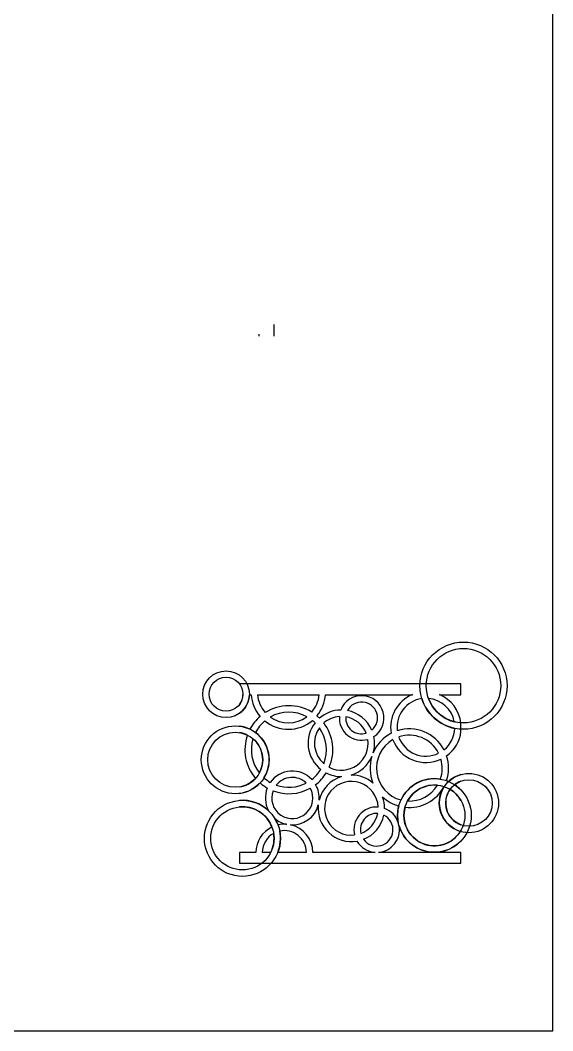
# Model space of a CAD drawing. Header units: millimetres. Extents: x 196 to 687, y 295 to 770.
# Drawn here: x 561.7 to 686.8, y 295.5 to 532.8 of the extents above; entities that cross this region are included whole.
import ezdxf

# ---------------------------------------------------------------- set-up
doc = ezdxf.new("R2010")
doc.units = ezdxf.units.MM

msp = doc.modelspace()

# ---------------------------------------------------------------- linework, layer by layer
msp.add_line((617.88, 458.58), (617.88, 459.02))
at = {"color": 7}
for p, q in [((665.26, 376.9), (613.24, 376.9)), ((665.26, 374.39), (665.26, 376.9)), ((615.55, 374.39), (615.96, 374.39)), ((617.47, 374.39), (631.94, 374.39)), ((633.45, 374.39), (653.84, 374.39)), ((660.22, 374.39), (665.26, 374.39)), ((665.26, 365.77), (665.26, 367.71)), ((617.07, 337.35), (613.24, 337.35)), ((613.24, 337.35), (613.24, 334.83)), ((620.57, 337.35), (618.57, 337.35)), ((628.96, 337.35), (622.22, 337.35)), ((645.07, 337.35), (630.46, 337.35)), ((665.26, 337.35), (645.86, 337.35)), ((665.26, 334.83), (665.26, 337.35)), ((613.24, 334.83), (665.26, 334.83))]:
    msp.add_line(p, q, dxfattribs=at)
msp.add_lwpolyline([(195.63, 295.45), (686.84, 295.45), (686.84, 695.45), (195.63, 695.45)], close=True)
msp.add_lwpolyline([(621.36, 458.58), (621.36, 461.32)])
for centre, radius in [((665.85, 376.5), 10.24), ((665.85, 376.5), 8.74), ((610.07, 374.49), 5.48), ((610.07, 374.49), 3.98), ((612.23, 359.1), 7.97), ((612.23, 359.1), 6.47), ((659.02, 346.03), 8.65), ((667.13, 348.94), 6.96), ((667.13, 348.94), 5.46), ((659.02, 346.03), 7.15), ((613.92, 340.65), 8.93), ((613.92, 340.65), 7.43)]:
    msp.add_circle(centre, radius)
for centre, radius, start, end in [((610.07, 374.49), 5.48, 305.365, 358.8908), ((610.07, 374.49), 3.98, 322.8292, 358.4729), ((624.7, 375.03), 8.77, 184.217, 220.9876), ((624.7, 375.03), 7.27, 185.0894, 221.8948), ((624.7, 375.03), 7.27, 319.1851, 354.9106), ((624.7, 375.03), 8.77, 320.0924, 355.783), ((641.92, 368.92), 5.24, 303.3452, 159.2659), ((641.92, 368.92), 3.74, 310.002, 152.6091), ((657.03, 366.74), 8.29, 112.625, 189.9463), ((657.03, 366.74), 6.79, 98.1012, 187.061), ((665.85, 376.5), 10.24, 197.2664, 258.4986), ((665.85, 376.5), 8.74, 200.0703, 255.6948), ((657.03, 366.74), 6.79, 10.9461, 84.819), ((657.03, 366.74), 8.29, 6.7405, 67.375), ((624.83, 361.46), 10.33, 58.656, 122.4239), ((624.83, 361.46), 8.83, 61.4052, 119.6748), ((637.15, 362.97), 7.81, 90.9521, 130.9298), ((637.15, 362.97), 7.81, 23.3123, 79.2988), ((624.83, 361.46), 10.33, 130.7812, 152.1743), ((624.83, 361.46), 8.83, 129.9056, 152.7463), ((624.7, 375.03), 8.77, 230.8474, 310.2325), ((624.7, 375.03), 7.27, 234.2824, 306.7975), ((624.83, 361.46), 8.83, 45.68, 51.1744), ((624.83, 361.46), 10.33, 45.7906, 50.2988), ((637.15, 362.97), 6.31, 94.1632, 130.7642), ((641.92, 368.92), 5.24, 176.2914, 286.3197), ((641.92, 368.92), 3.74, 175.8727, 286.7384), ((637.15, 362.97), 6.31, 22.1055, 80.5057), ((612.23, 359.1), 7.97, 64.2222, 82.7115), ((612.23, 359.1), 6.47, 63.7306, 81.0094), ((612.23, 359.1), 7.97, 327.7798, 53.4024), ((637.15, 362.97), 7.81, 141.9532, 231.9698), ((637.15, 362.97), 6.31, 144.6806, 229.2423), ((624.83, 361.46), 8.83, 338.228, 35.6949), ((624.83, 361.46), 10.33, 336.4608, 37.4621), ((653.13, 357.13), 9.23, 27.9397, 107.8975), ((657.03, 366.74), 6.79, 308.7762, 357.6638), ((657.03, 366.74), 8.29, 305.8909, 353.2595), ((624.83, 361.46), 10.33, 160.509, 220.6732), ((624.83, 361.46), 8.83, 162.888, 218.2942), ((612.23, 359.1), 6.47, 331.2222, 49.96), ((637.15, 362.97), 6.31, 243.1587, 8.4479), ((653.13, 357.13), 9.23, 117.5147, 157.1259), ((637.15, 362.97), 7.81, 343.2302, 11.659), ((653.13, 357.13), 7.73, 119.9377, 255.2404), ((657.03, 366.74), 8.29, 200.6224, 295.2148), ((653.13, 357.13), 7.73, 27.0698, 108.7674), ((657.03, 366.74), 6.79, 199.7964, 296.0408), ((637.15, 362.97), 7.81, 287.3415, 336.6176), ((653.13, 357.13), 9.23, 162.722, 202.1956), ((653.13, 357.13), 7.73, 340.6953, 15.8995), ((653.13, 357.13), 9.23, 341.5077, 18.3225), ((625.63, 350.12), 6.33, 43.454, 144.6215), ((624.83, 361.46), 8.83, 307.6504, 328.2429), ((624.83, 361.46), 10.33, 307.5044, 328.1323), ((637.15, 362.97), 7.81, 242.9931, 270.2664), ((612.23, 359.1), 6.47, 278.9906, 317.4516), ((612.23, 359.1), 7.97, 277.2885, 316.96), ((624.83, 361.46), 10.33, 229.0079, 240.5711), ((624.83, 361.46), 8.83, 228.4359, 240.4251), ((625.63, 350.12), 4.83, 46.8698, 141.2057), ((624.83, 361.46), 8.83, 250.4035, 297.672), ((639.52, 347.7), 7.81, 107.3415, 166.0022), ((639.52, 347.7), 6.31, 2.7493, 276.8099), ((639.52, 347.7), 7.81, 49.5041, 90.2664), ((659.02, 346.03), 8.65, 80.6716, 155.2641), ((659.02, 346.03), 8.65, 67.2608, 70.6935), ((667.13, 348.94), 6.96, 105.623, 133.2672), ((667.13, 348.94), 5.46, 110.0769, 127.8588), ((625.63, 350.12), 6.33, 158.2396, 208.0216), ((625.63, 350.12), 4.83, 159.3277, 28.7478), ((624.83, 361.46), 10.33, 248.9192, 299.1563), ((625.63, 350.12), 6.33, 355.2103, 29.8359), ((653.13, 357.13), 9.23, 263.7793, 332.1564), ((659.02, 346.03), 7.15, 84.1073, 151.8284), ((653.13, 357.13), 7.73, 266.9212, 329.0145), ((667.13, 348.94), 6.96, 146.3744, 253.0855), ((659.02, 346.03), 7.15, 71.0788, 71.5051), ((667.13, 348.94), 5.46, 143.987, 249.9231), ((659.02, 346.03), 7.15, 29.2361, 58.8632), ((659.02, 346.03), 8.65, 43.8364, 56.5904), ((613.92, 340.65), 8.93, 46.6631, 94.3499), ((653.13, 357.13), 9.23, 227.189, 254.428), ((639.52, 347.7), 7.81, 359.8454, 19.8804), ((613.92, 340.65), 7.43, 20.8563, 95.2303), ((625.63, 350.12), 6.33, 265.914, 345.0345), ((639.52, 347.7), 7.81, 174.2426, 279.7138), ((645.46, 342.67), 5.34, 86.1749, 193.3843), ((645.46, 342.67), 3.84, 86.2736, 193.2856), ((639.52, 347.7), 6.31, 290.4645, 349.0947), ((645.46, 342.67), 5.34, 18.3814, 69.5839), ((659.02, 346.03), 8.65, 165.2422, 191.1687), ((659.02, 346.03), 7.15, 164.4307, 328.3811), ((613.92, 340.65), 8.93, 20.59, 31.2299), ((625.63, 350.12), 6.33, 229.8714, 257.5707), ((645.46, 342.67), 3.84, 215.8441, 63.715), ((639.52, 347.7), 7.81, 291.2531, 348.3061), ((623.77, 337.26), 6.7, 115.7037, 179.2871), ((623.77, 337.26), 5.2, 118.8697, 179.0813), ((613.92, 340.65), 7.43, 333.5819, 8.9979), ((613.92, 340.65), 8.93, 338.2731, 10.9382), ((623.77, 337.26), 6.7, 85.683, 102.8394), ((623.77, 337.26), 5.2, 0.9187, 101.9941), ((623.77, 337.26), 6.7, 0.7129, 77.8017), ((645.46, 342.67), 5.34, 274.2374, 9.4611), ((659.02, 346.03), 8.65, 196.6737, 316.1636), ((645.46, 342.67), 5.34, 209.9752, 265.7626)]:
    msp.add_arc(centre, radius, start, end, dxfattribs=at)

doc.saveas('drawing.dxf')
